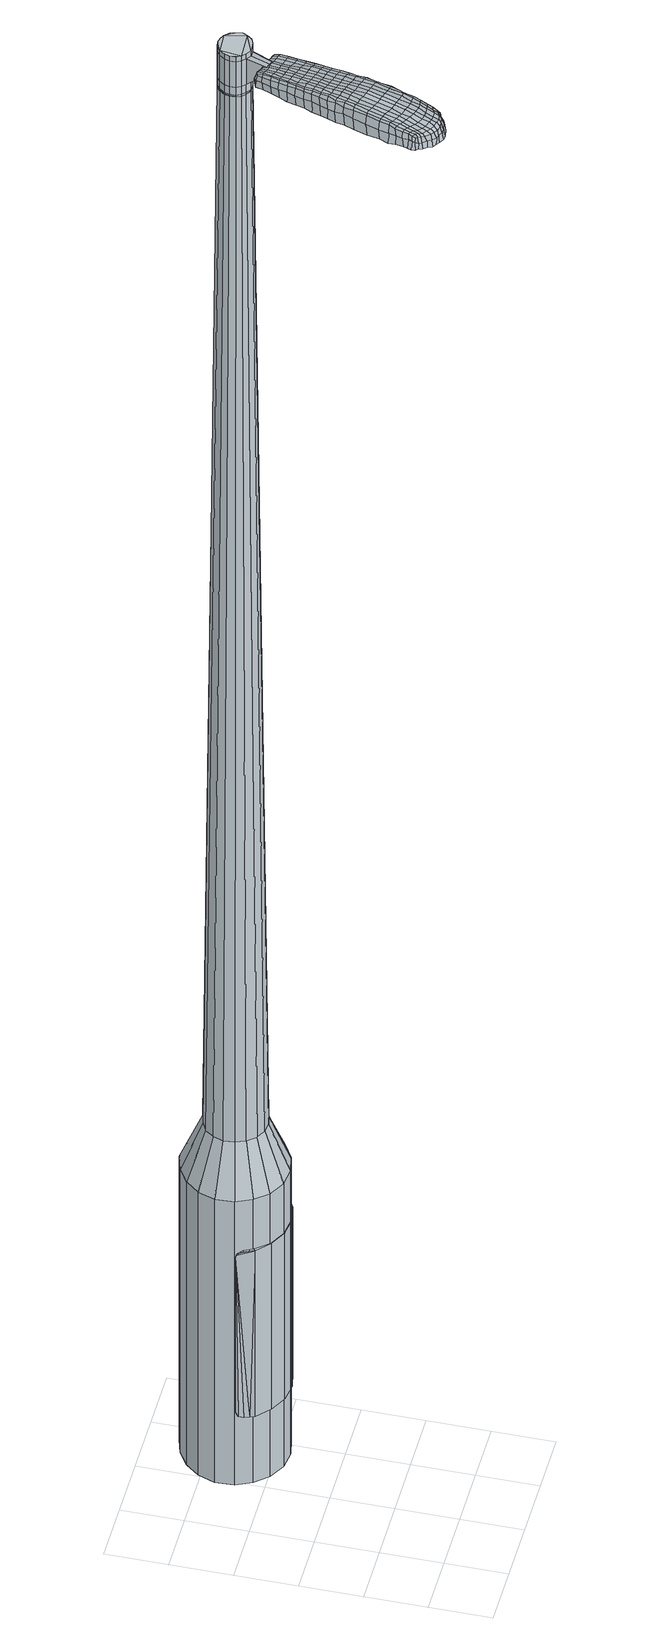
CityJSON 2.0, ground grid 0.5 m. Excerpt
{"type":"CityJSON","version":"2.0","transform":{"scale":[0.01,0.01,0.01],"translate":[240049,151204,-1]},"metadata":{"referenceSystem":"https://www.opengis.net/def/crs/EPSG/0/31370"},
"CityObjects":{
"object1":{"type":"GenericCityObject","attributes":{"cluster":843,"mean_distance_to_centroid":0.34,"new_centroid_x":240049.88,"new_centroid_y":151205.84,"mean_distance_to_camera":9.87,"H1":19.19,"H2":18.89,"Z_final":114.4,"cluster2":-1,"proj_x":240042.92,"proj_y":151203.64,"id_line":92975,"bearing_l":342.41,"distance":7.3,"orientation":"right","G_obj":252.41},"geometry":[{"type":"MultiSurface","lod":"2","boundaries":[[[0,1,2,3]],[[1,4,5,2]],[[4,6,7,5]],[[6,8,9,7]],[[8,10,11,9]],[[10,12,13,11]],[[12,14,15,13]],[[14,16,17,15]],[[16,18,19,17]],[[18,20,21,19]],[[20,22,23,21]],[[22,24,25,23]],[[24,26,27,25]],[[26,28,29,27]],[[28,30,31,29]],[[30,32,33,31]],[[32,34,35,33]],[[34,0,3,35]],[[36,37,38,39]],[[38,40,41,42]],[[41,43,42]],[[42,44,45,46]],[[45,47,46]],[[46,48,49,50]],[[49,51,50]],[[42,46,50,38]],[[50,52,39,38]],[[53,36,39]],[[2,5,7,35]],[[7,9,11,15]],[[11,13,15]],[[15,17,19,23]],[[19,21,23]],[[23,25,27,31]],[[27,29,31]],[[15,23,31,7]],[[31,33,35,7]],[[3,2,35]],[[1,0,54,55]],[[0,34,56,54]],[[34,32,57,56]],[[32,30,58,57]],[[30,28,59,58]],[[28,26,60,59]],[[26,24,61,60]],[[24,22,62,61]],[[22,20,63,62]],[[20,18,64,63]],[[18,16,65,64]],[[16,14,66,65]],[[14,12,67,66]],[[12,10,68,67]],[[10,8,69,68]],[[8,6,70,69]],[[6,4,71,70]],[[4,1,55,71]],[[55,54,72,73]],[[54,56,74,72]],[[56,57,75,74]],[[57,58,76,75]],[[58,59,77,76]],[[59,60,78,77]],[[60,61,79,78]],[[61,62,80,79]],[[62,63,81,80]],[[63,64,82,81]],[[64,65,83,82]],[[65,66,84,83]],[[66,67,85,84]],[[67,68,86,85]],[[68,69,87,86]],[[69,70,88,87]],[[70,71,89,88]],[[71,55,73,89]],[[90,91,92,73]],[[74,93,91,90]],[[75,94,93,74]],[[95,96,94,75]],[[77,97,96,95]],[[98,99,97,77]],[[79,100,99,98]],[[101,102,100,79]],[[103,104,102,101]],[[105,106,104,103]],[[107,108,106,105]],[[109,110,108,107]],[[111,112,110,109]],[[113,114,112,111]],[[115,116,114,113]],[[117,118,116,115]],[[89,119,118,117]],[[73,92,119,89]],[[120,121,122,123]],[[124,120,123,125]],[[126,124,125,127]],[[128,126,127,129]],[[130,128,129,131]],[[132,130,131,133]],[[134,132,133,135]],[[136,134,135,137]],[[138,136,137,139]],[[140,138,139,141]],[[142,140,141,143]],[[144,142,143,145]],[[146,144,145,147]],[[148,146,147,149]],[[150,148,149,151]],[[152,150,151,153]],[[72,90,73]],[[72,74,90]],[[76,95,75]],[[76,77,95]],[[78,98,77]],[[78,79,98]],[[80,101,79]],[[80,81,103,101]],[[81,82,105,103]],[[82,83,107,105]],[[83,84,109,107]],[[84,85,111,109]],[[85,86,113,111]],[[86,87,115,113]],[[87,88,117,115]],[[88,89,117]],[[154,92,91]],[[155,118,119]],[[155,156,116,118]],[[156,157,114,116]],[[157,158,112,114]],[[158,159,110,112]],[[159,160,108,110]],[[160,161,106,108]],[[161,162,104,106]],[[162,163,102,104]],[[163,100,102]],[[164,99,100]],[[164,97,99]],[[165,96,97]],[[165,94,96]],[[154,91,93]],[[39,52,152,166]],[[92,154,167,153]],[[53,39,166,121]],[[154,93,122,167]],[[36,53,121,120]],[[93,94,123,122]],[[37,36,120,124]],[[94,165,125,123]],[[38,37,124,126]],[[165,97,127,125]],[[40,38,126,128]],[[97,164,129,127]],[[41,40,128,130]],[[164,100,131,129]],[[43,41,130,132]],[[100,163,133,131]],[[42,43,132,134]],[[163,162,135,133]],[[44,42,134,136]],[[162,161,137,135]],[[45,44,136,138]],[[161,160,139,137]],[[47,45,138,140]],[[160,159,141,139]],[[46,47,140,142]],[[159,158,143,141]],[[48,46,142,144]],[[158,157,145,143]],[[49,48,144,146]],[[157,156,147,145]],[[51,49,146,148]],[[156,155,149,147]],[[50,51,148,150]],[[155,119,151,149]],[[52,50,150,152]],[[119,92,153,151]],[[152,153,168,169]],[[153,167,170,168]],[[167,122,171,170]],[[122,121,172,171]],[[121,166,173,172]],[[166,152,169,173]],[[174,175,176,177]],[[178,174,177,179]],[[174,178,180,181]],[[175,174,181,182]],[[183,184,185,186]],[[187,183,186,188]],[[183,187,189,190]],[[184,183,190,191]],[[192,193,194,195]],[[196,192,195,197]],[[192,196,198,199]],[[193,192,199,200]],[[201,202,203,204]],[[205,201,204,206]],[[201,205,207,208]],[[202,201,208,209]],[[210,211,212,213]],[[214,210,213,215]],[[210,214,216,217]],[[211,210,217,218]],[[219,220,221,222]],[[223,219,222,224]],[[219,223,225,226]],[[220,219,226,227]],[[228,229,230,231]],[[220,228,231,221]],[[228,220,227,232]],[[229,228,232,233]],[[234,235,236,237]],[[229,234,237,230]],[[234,229,233,238]],[[235,234,238,239]],[[240,178,179,241]],[[235,240,241,236]],[[240,235,239,242]],[[178,240,242,180]],[[243,244,245,246]],[[247,243,246,248]],[[243,247,249,250]],[[244,243,250,251]],[[252,253,254,255]],[[244,252,255,245]],[[252,244,251,256]],[[253,252,256,257]],[[258,259,260,261]],[[253,258,261,254]],[[258,253,257,262]],[[259,258,262,263]],[[264,265,266,267]],[[259,264,267,260]],[[264,259,263,268]],[[265,264,268,269]],[[270,175,182,271]],[[265,270,271,266]],[[270,265,269,272]],[[175,270,272,176]],[[273,274,275,276]],[[277,273,276,278]],[[273,277,279,280]],[[274,273,280,281]],[[282,283,284,285]],[[274,282,285,275]],[[282,274,281,286]],[[283,282,286,287]],[[288,289,290,291]],[[283,288,291,284]],[[288,283,287,292]],[[289,288,292,293]],[[294,187,188,295]],[[289,294,295,290]],[[294,289,293,296]],[[187,294,296,189]],[[297,298,299,300]],[[301,297,300,302]],[[297,301,303,304]],[[298,297,304,305]],[[306,307,308,309]],[[298,306,309,299]],[[306,298,305,310]],[[307,306,310,311]],[[312,313,314,315]],[[307,312,315,308]],[[312,307,311,316]],[[313,312,316,317]],[[318,319,320,321]],[[313,318,321,314]],[[318,313,317,322]],[[319,318,322,323]],[[324,184,191,325]],[[319,324,325,320]],[[324,319,323,326]],[[184,324,326,185]],[[327,213,212,328]],[[329,327,328,330]],[[327,329,331,332]],[[213,327,332,215]],[[333,329,330,334]],[[335,333,334,336]],[[333,335,337,338]],[[329,333,338,331]],[[339,335,336,340]],[[341,339,340,342]],[[339,341,343,344]],[[335,339,344,337]],[[345,341,342,346]],[[347,345,346,348]],[[345,347,349,350]],[[341,345,350,343]],[[351,347,348,352]],[[202,351,352,203]],[[351,202,209,353]],[[347,351,353,349]],[[354,355,200,199]],[[356,354,199,198]],[[354,356,357,358]],[[355,354,358,359]],[[360,361,359,358]],[[362,360,358,357]],[[360,362,363,364]],[[361,360,364,365]],[[366,367,365,364]],[[368,366,364,363]],[[366,368,369,370]],[[367,366,370,371]],[[372,373,371,370]],[[374,372,370,369]],[[372,374,207,205]],[[373,372,205,206]],[[375,376,377,378]],[[277,375,378,279]],[[375,277,278,379]],[[376,375,379,380]],[[381,196,197,382]],[[376,381,382,377]],[[381,376,380,383]],[[196,381,383,198]],[[384,385,386,387]],[[223,384,387,225]],[[384,223,224,388]],[[385,384,388,389]],[[390,391,392,393]],[[385,390,393,386]],[[390,385,389,394]],[[391,390,394,395]],[[396,193,200,397]],[[391,396,397,392]],[[396,391,395,398]],[[193,396,398,194]],[[399,400,401,402]],[[181,399,402,182]],[[399,181,180,403]],[[400,399,403,404]],[[405,406,407,408]],[[400,405,408,401]],[[405,400,404,409]],[[406,405,409,410]],[[411,204,203,412]],[[406,411,412,407]],[[411,406,410,413]],[[204,411,413,206]],[[414,415,416,417]],[[186,414,417,188]],[[414,186,185,418]],[[415,414,418,419]],[[420,208,207,421]],[[415,420,421,416]],[[420,415,419,422]],[[208,420,422,209]],[[423,424,425,426]],[[301,423,426,303]],[[423,301,302,427]],[[424,423,427,428]],[[429,214,215,430]],[[424,429,430,425]],[[429,424,428,431]],[[214,429,431,216]],[[432,433,434,435]],[[247,432,435,249]],[[432,247,248,436]],[[433,432,436,437]],[[438,439,440,441]],[[433,438,441,434]],[[438,433,437,442]],[[439,438,442,443]],[[444,211,218,445]],[[439,444,445,440]],[[444,439,443,446]],[[211,444,446,212]],[[447,448,437,436]],[[246,447,436,248]],[[447,246,245,449]],[[448,447,449,450]],[[451,452,443,442]],[[448,451,442,437]],[[451,448,450,453]],[[452,451,453,454]],[[455,328,212,446]],[[452,455,446,443]],[[455,452,454,456]],[[328,455,456,330]],[[457,458,459,460]],[[304,457,460,305]],[[457,304,303,426]],[[458,457,426,425]],[[461,332,331,462]],[[458,461,462,459]],[[461,458,425,430]],[[332,461,430,215]],[[463,464,450,449]],[[255,463,449,245]],[[463,255,254,465]],[[464,463,465,466]],[[467,468,454,453]],[[464,467,453,450]],[[467,464,466,469]],[[468,467,469,470]],[[471,334,330,456]],[[468,471,456,454]],[[471,468,470,472]],[[334,471,472,336]],[[473,474,475,476]],[[310,473,476,311]],[[473,310,305,460]],[[474,473,460,459]],[[477,338,337,478]],[[474,477,478,475]],[[477,474,459,462]],[[338,477,462,331]],[[479,480,466,465]],[[261,479,465,254]],[[479,261,260,481]],[[480,479,481,482]],[[483,484,470,469]],[[480,483,469,466]],[[483,480,482,485]],[[484,483,485,486]],[[487,340,336,472]],[[484,487,472,470]],[[487,484,486,488]],[[340,487,488,342]],[[489,490,491,492]],[[316,489,492,317]],[[489,316,311,476]],[[490,489,476,475]],[[493,344,343,494]],[[490,493,494,491]],[[493,490,475,478]],[[344,493,478,337]],[[495,496,482,481]],[[267,495,481,260]],[[495,267,266,497]],[[496,495,497,498]],[[499,500,486,485]],[[496,499,485,482]],[[499,496,498,501]],[[500,499,501,502]],[[503,346,342,488]],[[500,503,488,486]],[[503,500,502,504]],[[346,503,504,348]],[[505,506,507,508]],[[322,505,508,323]],[[505,322,317,492]],[[506,505,492,491]],[[509,350,349,510]],[[506,509,510,507]],[[509,506,491,494]],[[350,509,494,343]],[[511,512,498,497]],[[271,511,497,266]],[[511,271,182,402]],[[512,511,402,401]],[[513,514,502,501]],[[512,513,501,498]],[[513,512,401,408]],[[514,513,408,407]],[[515,352,348,504]],[[514,515,504,502]],[[515,514,407,412]],[[352,515,412,203]],[[516,517,419,418]],[[326,516,418,185]],[[516,326,323,508]],[[517,516,508,507]],[[518,353,209,422]],[[517,518,422,419]],[[518,517,507,510]],[[353,518,510,349]],[[519,520,380,379]],[[276,519,379,278]],[[519,276,275,521]],[[520,519,521,522]],[[523,356,198,383]],[[520,523,383,380]],[[523,520,522,524]],[[356,523,524,357]],[[525,526,527,528]],[[226,525,528,227]],[[525,226,225,387]],[[526,525,387,386]],[[529,530,531,532]],[[526,529,532,527]],[[529,526,386,393]],[[530,529,393,392]],[[533,355,359,534]],[[530,533,534,531]],[[533,530,392,397]],[[355,533,397,200]],[[535,536,522,521]],[[285,535,521,275]],[[535,285,284,537]],[[536,535,537,538]],[[539,362,357,524]],[[536,539,524,522]],[[539,536,538,540]],[[362,539,540,363]],[[541,542,543,544]],[[232,541,544,233]],[[541,232,227,528]],[[542,541,528,527]],[[545,546,547,548]],[[542,545,548,543]],[[545,542,527,532]],[[546,545,532,531]],[[549,361,365,550]],[[546,549,550,547]],[[549,546,531,534]],[[361,549,534,359]],[[551,552,538,537]],[[291,551,537,284]],[[551,291,290,553]],[[552,551,553,554]],[[555,368,363,540]],[[552,555,540,538]],[[555,552,554,556]],[[368,555,556,369]],[[557,558,559,560]],[[238,557,560,239]],[[557,238,233,544]],[[558,557,544,543]],[[561,562,563,564]],[[558,561,564,559]],[[561,558,543,548]],[[562,561,548,547]],[[565,367,371,566]],[[562,565,566,563]],[[565,562,547,550]],[[367,565,550,365]],[[567,568,554,553]],[[295,567,553,290]],[[567,295,188,417]],[[568,567,417,416]],[[569,374,369,556]],[[568,569,556,554]],[[569,568,416,421]],[[374,569,421,207]],[[570,571,404,403]],[[242,570,403,180]],[[570,242,239,560]],[[571,570,560,559]],[[572,573,410,409]],[[571,572,409,404]],[[572,571,559,564]],[[573,572,564,563]],[[574,373,206,413]],[[573,574,413,410]],[[574,573,563,566]],[[373,574,566,371]],[[575,576,577,578]],[[578,577,579,580]],[[581,579,577,582]],[[582,577,576,583]],[[584,585,586,587]],[[587,586,588,589]],[[590,588,586,591]],[[591,586,585,592]],[[593,594,595,596]],[[596,595,597,598]],[[599,597,595,600]],[[600,595,594,601]],[[602,603,604,605]],[[605,604,606,607]],[[608,606,604,609]],[[609,604,603,610]],[[611,612,613,614]],[[614,613,615,616]],[[617,615,613,618]],[[618,613,612,619]],[[620,621,622,623]],[[623,622,624,625]],[[626,624,622,627]],[[627,622,621,628]],[[629,630,631,632]],[[632,631,621,620]],[[628,621,631,633]],[[633,631,630,634]],[[635,636,637,638]],[[638,637,630,629]],[[634,630,637,639]],[[639,637,636,640]],[[580,579,641,642]],[[642,641,636,635]],[[640,636,641,643]],[[643,641,579,581]],[[644,645,646,647]],[[647,646,648,649]],[[650,648,646,651]],[[651,646,645,652]],[[653,654,655,656]],[[656,655,645,644]],[[652,645,655,657]],[[657,655,654,658]],[[659,660,661,662]],[[662,661,654,653]],[[658,654,661,663]],[[663,661,660,664]],[[665,666,667,668]],[[668,667,660,659]],[[664,660,667,669]],[[669,667,666,670]],[[583,576,671,672]],[[672,671,666,665]],[[670,666,671,673]],[[673,671,576,575]],[[674,675,676,677]],[[677,676,678,679]],[[680,678,676,681]],[[681,676,675,682]],[[683,684,685,686]],[[686,685,675,674]],[[682,675,685,687]],[[687,685,684,688]],[[689,690,691,692]],[[692,691,684,683]],[[688,684,691,693]],[[693,691,690,694]],[[589,588,695,696]],[[696,695,690,689]],[[694,690,695,697]],[[697,695,588,590]],[[698,699,700,701]],[[701,700,702,703]],[[704,702,700,705]],[[705,700,699,706]],[[707,708,709,710]],[[710,709,699,698]],[[706,699,709,711]],[[711,709,708,712]],[[713,714,715,716]],[[716,715,708,707]],[[712,708,715,717]],[[717,715,714,718]],[[719,720,721,722]],[[722,721,714,713]],[[718,714,721,723]],[[723,721,720,724]],[[592,585,725,726]],[[726,725,720,719]],[[724,720,725,727]],[[727,725,585,584]],[[611,614,728,729]],[[729,728,730,731]],[[732,730,728,733]],[[733,728,614,616]],[[731,730,734,735]],[[735,734,736,737]],[[738,736,734,739]],[[739,734,730,732]],[[737,736,740,741]],[[741,740,742,743]],[[744,742,740,745]],[[745,740,736,738]],[[743,742,746,747]],[[747,746,748,749]],[[750,748,746,751]],[[751,746,742,744]],[[749,748,752,753]],[[753,752,603,602]],[[610,603,752,754]],[[754,752,748,750]],[[601,755,756,600]],[[600,756,757,599]],[[758,757,756,759]],[[759,756,755,760]],[[760,761,762,759]],[[759,762,763,758]],[[764,763,762,765]],[[765,762,761,766]],[[766,767,768,765]],[[765,768,769,764]],[[770,769,768,771]],[[771,768,767,772]],[[772,773,774,771]],[[771,774,775,770]],[[608,775,774,606]],[[606,774,773,607]],[[776,777,778,779]],[[779,778,678,680]],[[679,678,778,780]],[[780,778,777,781]],[[598,597,782,783]],[[783,782,777,776]],[[781,777,782,784]],[[784,782,597,599]],[[785,786,787,788]],[[788,787,624,626]],[[625,624,787,789]],[[789,787,786,790]],[[791,792,793,794]],[[794,793,786,785]],[[790,786,793,795]],[[795,793,792,796]],[[601,594,797,798]],[[798,797,792,791]],[[796,792,797,799]],[[799,797,594,593]],[[800,801,802,803]],[[803,802,582,583]],[[581,582,802,804]],[[804,802,801,805]],[[806,807,808,809]],[[809,808,801,800]],[[805,801,808,810]],[[810,808,807,811]],[[602,605,812,813]],[[813,812,807,806]],[[811,807,812,814]],[[814,812,605,607]],[[815,816,817,818]],[[818,817,587,589]],[[584,587,817,819]],[[819,817,816,820]],[[608,609,821,822]],[[822,821,816,815]],[[820,816,821,823]],[[823,821,609,610]],[[824,825,826,827]],[[827,826,702,704]],[[703,702,826,828]],[[828,826,825,829]],[[616,615,830,831]],[[831,830,825,824]],[[829,825,830,832]],[[832,830,615,617]],[[833,834,648,835]],[[835,648,650]],[[649,648,836]],[[836,648,834,837]],[[838,839,840,841]],[[841,840,834,833]],[[837,834,840,842]],[[842,840,839,843]],[[619,612,844,845]],[[845,844,839,838]],[[843,839,844,846]],[[846,844,612,611]],[[837,847,848,836]],[[836,848,647,649]],[[644,647,848,849]],[[848,847,849]],[[843,850,851,842]],[[842,851,847,837]],[[849,847,851,852]],[[852,851,850,853]],[[611,729,854,846]],[[846,854,850,843]],[[853,850,854,855]],[[855,854,729,731]],[[856,857,858,859]],[[859,858,705,706]],[[704,705,858,827]],[[827,858,857,824]],[[732,733,860,861]],[[861,860,857,856]],[[824,857,860,831]],[[831,860,733,616]],[[862,863,849]],[[849,863,656,644]],[[653,656,863,864]],[[863,862,864]],[[853,865,866,852]],[[852,866,862,849]],[[864,862,866,867]],[[867,866,865,868]],[[731,735,869,855]],[[855,869,865,853]],[[868,865,869,870]],[[870,869,735,737]],[[871,872,873,874]],[[874,873,711,712]],[[706,711,873,859]],[[859,873,872,856]],[[738,739,875,876]],[[876,875,872,871]],[[856,872,875,861]],[[861,875,739,732]],[[877,878,864]],[[864,878,662,653]],[[659,662,878,879]],[[879,878,877,880]],[[868,881,882,867]],[[867,882,877,864]],[[880,877,882,883]],[[883,882,881,884]],[[737,741,885,870]],[[870,885,881,868]],[[884,881,885,886]],[[886,885,741,743]],[[887,888,889,890]],[[890,889,717,718]],[[712,717,889,874]],[[874,889,888,871]],[[744,745,891,892]],[[892,891,888,887]],[[871,888,891,876]],[[876,891,745,738]],[[880,893,894,879]],[[879,894,668,659]],[[665,668,894,895]],[[895,894,893,896]],[[884,897,898,883]],[[883,898,893,880]],[[896,893,898,899]],[[899,898,897,900]],[[743,747,901,886]],[[886,901,897,884]],[[900,897,901,902]],[[902,901,747,749]],[[903,904,905,906]],[[906,905,723,724]],[[718,723,905,890]],[[890,905,904,887]],[[750,751,907,908]],[[908,907,904,903]],[[887,904,907,892]],[[892,907,751,744]],[[896,909,910,895]],[[895,910,672,665]],[[583,672,910,803]],[[803,910,909,800]],[[900,911,912,899]],[[899,912,909,896]],[[800,909,912,809]],[[809,912,911,806]],[[749,753,913,902]],[[902,913,911,900]],[[806,911,913,813]],[[813,913,753,602]],[[820,914,915,819]],[[819,915,727,584]],[[724,727,915,906]],[[906,915,914,903]],[[610,754,916,823]],[[823,916,914,820]],[[903,914,916,908]],[[908,916,754,750]],[[781,917,918,780]],[[780,918,677,679]],[[674,677,918,919]],[[919,918,917,920]],[[599,757,921,784]],[[784,921,917,781]],[[920,917,921,922]],[[922,921,757,758]],[[923,924,925,926]],[[926,925,627,628]],[[626,627,925,788]],[[788,925,924,785]],[[927,928,929,930]],[[930,929,924,923]],[[785,924,929,794]],[[794,929,928,791]],[[760,755,931,932]],[[932,931,928,927]],[[791,928,931,798]],[[798,931,755,601]],[[920,933,934,919]],[[919,934,686,674]],[[683,686,934,935]],[[935,934,933,936]],[[758,763,937,922]],[[922,937,933,920]],[[936,933,937,938]],[[938,937,763,764]],[[939,940,941,942]],[[942,941,633,634]],[[628,633,941,926]],[[926,941,940,923]],[[943,944,945,946]],[[946,945,940,939]],[[923,940,945,930]],[[930,945,944,927]],[[766,761,947,948]],[[948,947,944,943]],[[927,944,947,932]],[[932,947,761,760]],[[936,949,950,935]],[[935,950,692,683]],[[689,692,950,951]],[[951,950,949,952]],[[764,769,953,938]],[[938,953,949,936]],[[952,949,953,954]],[[954,953,769,770]],[[955,956,957,958]],[[958,957,639,640]],[[634,639,957,942]],[[942,957,956,939]],[[959,960,961,962]],[[962,961,956,955]],[[939,956,961,946]],[[946,961,960,943]],[[772,767,963,964]],[[964,963,960,959]],[[943,960,963,948]],[[948,963,767,766]],[[952,965,966,951]],[[951,966,696,689]],[[589,696,966,818]],[[818,966,965,815]],[[770,775,967,954]],[[954,967,965,952]],[[815,965,967,822]],[[822,967,775,608]],[[805,968,969,804]],[[804,969,643,581]],[[640,643,969,958]],[[958,969,968,955]],[[811,970,971,810]],[[810,971,968,805]],[[955,968,971,962]],[[962,971,970,959]],[[607,773,972,814]],[[814,972,970,811]],[[959,970,972,964]],[[964,972,773,772]],[[575,578,177,176]],[[578,580,179,177]],[[590,591,190,189]],[[591,592,191,190]],[[593,596,195,194]],[[596,598,197,195]],[[617,618,217,216]],[[618,619,218,217]],[[620,623,222,221]],[[623,625,224,222]],[[629,632,231,230]],[[632,620,221,231]],[[635,638,237,236]],[[638,629,230,237]],[[580,642,241,179]],[[642,635,236,241]],[[650,651,250,249]],[[651,652,251,250]],[[652,657,256,251]],[[657,658,257,256]],[[658,663,262,257]],[[663,664,263,262]],[[664,669,268,263]],[[669,670,269,268]],[[670,673,272,269]],[[673,575,176,272]],[[680,681,280,279]],[[681,682,281,280]],[[682,687,286,281]],[[687,688,287,286]],[[688,693,292,287]],[[693,694,293,292]],[[694,697,296,293]],[[697,590,189,296]],[[698,701,300,299]],[[701,703,302,300]],[[707,710,309,308]],[[710,698,299,309]],[[713,716,315,314]],[[716,707,308,315]],[[719,722,321,320]],[[722,713,314,321]],[[592,726,325,191]],[[726,719,320,325]],[[776,779,378,377]],[[779,680,279,378]],[[598,783,382,197]],[[783,776,377,382]],[[625,789,388,224]],[[789,790,389,388]],[[790,795,394,389]],[[795,796,395,394]],[[796,799,398,395]],[[799,593,194,398]],[[703,828,427,302]],[[828,829,428,427]],[[829,832,431,428]],[[832,617,216,431]],[[833,835,435,434]],[[835,650,249,435]],[[838,841,441,440]],[[841,833,434,441]],[[619,845,445,218]],[[845,838,440,445]],[[973,974,975,976]],[[977,978,976,975]],[[979,980,981,982]],[[983,984,985,986]],[[974,987,988,975]],[[989,977,975,988]],[[990,979,982,991]],[[992,993,984,983]],[[987,994,995,988]],[[995,996,989,988]],[[997,990,991,998]],[[999,993,992,1000]],[[994,1001,1002,995]],[[1002,1003,996,995]],[[1004,997,998,1005]],[[1006,999,1000,1007]],[[1008,1009,1010,1011]],[[1012,1013,1009,1008]],[[1012,1014,1015,1013]],[[1014,1016,1017,1015]],[[1018,1019,1020,1021]],[[1022,1023,1019,1018]],[[1024,1025,1023,1022]],[[1026,1027,1025,1024]],[[1021,1010,1009,1018]],[[1018,1009,1013,1022]],[[1013,1015,1024,1022]],[[1015,1017,1026,1024]],[[982,981,978,977]],[[991,982,977,989]],[[996,998,991,989]],[[1003,1005,998,996]],[[983,986,980,979]],[[992,983,979,990]],[[1000,992,990,997]],[[1007,1000,997,1004]],[[984,1008,1011,985]],[[993,1012,1008,984]],[[1014,1012,993,999]],[[1016,1014,999,1006]],[[1028,1029,1030,1031]],[[1030,1032,1033,1034]],[[1030,1034,1035,1036]],[[1030,1036,1031]],[[1037,1028,1031,1038]],[[1039,1038,1031,1040]],[[1041,1040,1031]],[[1042,1030,1029,1043]],[[1044,1042,1043,1045]],[[1046,1044,1045,1047]],[[1048,1046,1047,1049]],[[1050,1048,1049,1051]],[[1051,1052,1053,1054]],[[1051,1054,1055,1056]],[[1051,1056,1057,1058]],[[1057,1059,1060,1061]],[[1057,1061,1062,1063]],[[1057,1063,1058]],[[1051,1058,1050]],[[1064,1065,1029,1028]],[[1066,1067,1032,1030]],[[1068,1069,1041,1031]],[[1065,1070,1043,1029]],[[1071,1066,1030,1042]],[[1070,1072,1045,1043]],[[1073,1071,1042,1044]],[[1072,1074,1047,1045]],[[1075,1073,1044,1046]],[[1074,1076,1049,1047]],[[1077,1075,1046,1048]],[[1076,1078,1051,1049]],[[1079,1077,1048,1050]],[[1078,1080,1052,1051]],[[1081,1082,1059,1057]],[[1083,1079,1050,1058]],[[1053,1052,1080,1084]],[[1054,1053,1084,1085]],[[1055,1054,1085,1086]],[[1056,1055,1086,1087]],[[1057,1056,1087,1081]],[[1088,1064,1028,1037]],[[1089,1088,1037,1038]],[[1090,1089,1038,1039]],[[1091,1090,1039,1040]],[[1069,1091,1040,1041]],[[1033,1032,1067,1092]],[[1060,1059,1082,1093]],[[1034,1033,1092,1094]],[[1035,1034,1094,1095]],[[1036,1035,1095,1096]],[[1031,1036,1096,1068]],[[1061,1060,1093,1097]],[[1062,1061,1097,1098]],[[1063,1062,1098,1099]],[[1058,1063,1099,1083]]]}]}
},
"vertices":[
[76,142,384],[63,149,384],[63,149,96],[76,142,96],[54,160,384],[54,160,96],[48,173,384],[48,173,96],[47,188,384],[47,188,96],[52,202,384],[52,202,96],[61,213,384],[61,213,96],[73,221,384],[73,221,96],[87,225,384],[87,225,96],[102,223,384],[102,223,96],[115,216,384],[115,216,96],[125,205,384],[125,205,96],[131,191,384],[131,191,96],[131,177,384],[131,177,96],[127,163,384],[127,163,96],[118,151,384],[118,151,96],[105,143,384],[105,143,96],[91,140,384],[91,140,96],[94,170,1524],[98,172,1524],[101,176,1524],[85,169,1524],[103,180,1524],[102,185,1524],[97,193,1524],[101,189,1524],[93,195,1524],[89,196,1524],[80,192,1524],[84,195,1524],[77,188,1524],[76,184,1524],[78,175,1524],[76,179,1524],[81,172,1524],[90,169,1524],[82,158,429],[74,162,429],[90,157,429],[99,159,429],[106,164,429],[112,171,429],[114,179,429],[114,188,429],[111,196,429],[105,202,429],[97,206,429],[88,207,429],[80,205,429],[72,201,429],[67,194,429],[64,186,429],[65,177,429],[68,169,429],[85,169,1483],[81,172,1483],[90,169,1483],[94,170,1483],[98,172,1483],[101,176,1483],[103,180,1483],[102,185,1483],[101,189,1483],[97,193,1483],[93,195,1483],[89,196,1483],[84,195,1483],[80,192,1483],[77,188,1483],[76,184,1483],[76,179,1483],[78,175,1483],[85,170,1483],[85,170,1485],[81,172,1485],[90,169,1485],[94,170,1485],[98,173,1483],[98,173,1485],[101,176,1485],[102,181,1483],[102,181,1485],[102,185,1485],[100,189,1483],[100,189,1485],[97,192,1483],[97,192,1485],[93,194,1483],[93,194,1485],[89,195,1483],[89,195,1485],[84,194,1483],[84,194,1485],[81,192,1483],[81,192,1485],[78,188,1483],[78,188,1485],[77,184,1483],[77,184,1485],[77,179,1483],[77,179,1485],[78,175,1485],[94,170,1519],[90,169,1519],[90,169,1493],[94,170,1493],[98,172,1519],[98,172,1493],[101,176,1519],[101,176,1493],[103,180,1519],[103,180,1493],[102,185,1519],[102,185,1493],[101,189,1519],[101,189,1493],[97,193,1519],[97,193,1493],[93,195,1519],[93,195,1493],[89,196,1519],[89,196,1493],[84,195,1519],[84,195,1493],[80,192,1519],[80,192,1493],[77,188,1519],[77,188,1493],[76,184,1519],[76,184,1493],[76,179,1519],[76,179,1493],[78,175,1519],[78,175,1493],[81,172,1519],[81,172,1493],[85,169,1485],[76,179,1485],[76,184,1485],[77,188,1485],[80,192,1485],[84,195,1485],[89,196,1485],[93,195,1485],[97,193,1485],[101,189,1485],[103,180,1485],[98,172,1485],[85,169,1519],[85,169,1493],[76,153,1513],[76,153,1518],[80,152,1513],[83,151,1513],[83,151,1518],[80,152,1518],[39,87,1519],[41,94,1518],[39,93,1509],[37,86,1510],[36,79,1519],[34,78,1510],[37,79,1526],[40,87,1525],[43,94,1525],[75,75,1519],[77,82,1518],[76,83,1525],[74,76,1525],[73,67,1519],[72,68,1526],[74,65,1510],[76,73,1510],[78,80,1509],[36,10,1519],[33,12,1519],[32,11,1513],[36,9,1513],[40,10,1519],[40,9,1513],[41,12,1524],[37,12,1524],[33,13,1524],[59,81,1530],[61,88,1529],[58,89,1529],[55,82,1530],[56,72,1531],[53,73,1531],[60,71,1530],[62,80,1530],[64,87,1529],[83,158,1512],[80,159,1512],[80,158,1517],[82,157,1517],[86,157,1512],[85,156,1517],[86,156,1506],[83,157,1506],[80,158,1506],[22,30,1519],[23,33,1519],[21,33,1512],[20,30,1512],[22,28,1518],[20,27,1512],[23,28,1522],[23,30,1523],[24,33,1524],[23,38,1519],[25,43,1519],[23,43,1512],[22,37,1512],[25,38,1524],[26,44,1525],[26,49,1519],[28,57,1519],[27,56,1511],[24,49,1511],[28,49,1526],[30,57,1526],[32,68,1519],[30,67,1510],[34,68,1526],[65,156,1513],[62,149,1513],[63,149,1518],[66,156,1517],[67,161,1512],[68,160,1516],[66,161,1506],[64,155,1507],[61,148,1507],[59,142,1514],[57,135,1515],[58,135,1520],[61,142,1519],[58,141,1507],[55,134,1507],[54,128,1515],[51,121,1516],[53,121,1522],[56,128,1521],[52,127,1508],[50,120,1508],[49,114,1517],[46,107,1517],[48,108,1524],[50,114,1523],[47,113,1508],[44,106,1509],[43,100,1518],[45,101,1524],[42,100,1509],[56,18,1519],[57,21,1519],[56,22,1524],[55,19,1523],[54,16,1518],[54,17,1522],[55,15,1512],[57,17,1512],[58,20,1512],[59,26,1519],[61,31,1519],[60,32,1525],[58,27,1524],[60,25,1512],[62,30,1512],[63,37,1519],[66,44,1519],[65,46,1526],[62,38,1526],[64,35,1511],[67,43,1511],[69,55,1519],[68,57,1526],[70,54,1510],[94,147,1513],[92,139,1513],[93,138,1507],[94,145,1507],[95,152,1512],[95,151,1506],[94,151,1516],[93,148,1517],[91,140,1518],[90,132,1514],[88,125,1515],[89,123,1507],[91,131,1507],[89,133,1519],[87,126,1520],[86,117,1515],[84,110,1516],[85,109,1508],[87,116,1508],[85,119,1521],[83,111,1522],[83,103,1517],[81,96,1517],[82,94,1509],[84,101,1508],[81,104,1523],[80,97,1524],[79,89,1518],[80,87,1509],[78,90,1524],[81,152,1519],[78,153,1519],[79,145,1520],[76,145,1520],[81,144,1520],[83,151,1519],[76,138,1522],[74,138,1522],[74,130,1523],[71,131,1523],[77,129,1523],[79,137,1521],[72,123,1524],[69,124,1524],[70,116,1525],[67,117,1525],[73,115,1525],[75,122,1524],[67,109,1526],[65,110,1526],[65,102,1527],[62,103,1527],[68,101,1527],[71,108,1526],[63,95,1528],[60,96,1528],[66,94,1528],[38,15,1527],[34,16,1527],[42,14,1526],[43,19,1527],[39,19,1528],[36,20,1528],[41,25,1529],[37,26,1529],[45,25,1528],[47,31,1530],[43,32,1530],[40,33,1530],[45,39,1531],[42,40,1531],[50,38,1530],[52,47,1531],[48,48,1531],[45,49,1531],[52,60,1531],[49,61,1531],[56,59,1531],[53,15,1518],[50,13,1519],[51,12,1513],[54,13,1513],[53,16,1523],[50,15,1523],[46,11,1519],[46,10,1513],[46,13,1524],[22,25,1518],[23,23,1518],[24,24,1523],[23,26,1523],[21,25,1513],[22,22,1513],[25,19,1519],[27,16,1519],[27,17,1524],[25,21,1523],[24,19,1513],[26,15,1513],[30,13,1519],[30,15,1524],[29,13,1513],[42,87,1528],[44,86,1528],[46,93,1528],[44,94,1527],[39,79,1528],[41,78,1529],[46,85,1529],[49,84,1530],[52,91,1529],[49,92,1528],[43,77,1529],[46,76,1530],[52,83,1530],[55,90,1529],[49,74,1531],[73,77,1528],[70,78,1529],[68,69,1529],[70,69,1528],[74,84,1527],[72,85,1528],[66,79,1529],[64,70,1530],[68,86,1528],[94,154,1512],[92,155,1512],[91,154,1517],[93,153,1517],[95,153,1506],[93,154,1506],[89,156,1512],[88,155,1517],[89,155,1506],[69,163,1512],[70,162,1512],[69,161,1506],[68,162,1506],[69,161,1517],[71,161,1517],[73,161,1512],[75,160,1512],[74,160,1506],[72,161,1506],[73,160,1517],[75,159,1517],[78,160,1512],[77,159,1506],[78,158,1517],[67,156,1519],[69,156,1519],[65,149,1520],[66,149,1520],[71,155,1519],[73,154,1519],[69,148,1520],[71,147,1520],[76,153,1519],[74,146,1520],[92,148,1519],[90,149,1519],[88,142,1520],[90,141,1520],[87,150,1519],[85,143,1520],[62,142,1521],[64,142,1521],[60,135,1522],[61,135,1522],[66,141,1521],[69,140,1521],[64,134,1522],[66,133,1523],[71,139,1522],[69,132,1523],[88,134,1521],[86,134,1521],[84,127,1522],[86,127,1522],[83,135,1521],[81,128,1522],[57,128,1523],[59,128,1523],[54,121,1524],[56,121,1524],[61,127,1523],[64,126,1524],[59,120,1525],[61,119,1525],[66,125,1524],[64,118,1525],[84,119,1523],[82,120,1523],[80,113,1524],[82,112,1524],[79,121,1524],[77,114,1525],[52,114,1525],[54,114,1525],[49,107,1526],[51,107,1526],[56,113,1526],[59,112,1526],[54,106,1527],[56,105,1527],[62,111,1526],[59,104,1527],[80,105,1525],[78,106,1525],[76,99,1526],[78,98,1526],[74,107,1526],[72,100,1527],[47,101,1527],[49,100,1527],[51,99,1527],[54,98,1528],[57,97,1528],[76,91,1527],[74,92,1527],[70,93,1528],[53,18,1525],[51,17,1525],[55,22,1526],[52,21,1526],[47,15,1526],[48,19,1527],[24,28,1525],[25,26,1525],[26,30,1526],[25,32,1525],[26,23,1525],[28,20,1526],[29,24,1527],[27,27,1526],[31,18,1526],[32,22,1527],[57,26,1526],[54,26,1527],[59,32,1527],[56,32,1528],[50,25,1528],[52,31,1529],[26,37,1526],[27,35,1527],[29,41,1528],[27,43,1527],[29,33,1527],[31,30,1528],[33,37,1529],[31,39,1528],[34,28,1528],[36,35,1530],[61,38,1528],[58,38,1529],[63,46,1528],[61,46,1529],[54,38,1529],[57,46,1530],[29,49,1528],[30,47,1528],[33,55,1529],[31,56,1528],[33,45,1529],[35,43,1530],[38,52,1530],[35,54,1530],[38,42,1530],[41,50,1531],[67,57,1529],[64,57,1529],[60,58,1530],[35,68,1528],[37,67,1529],[39,65,1530],[42,64,1530],[45,62,1531],[41,92,1509],[43,93,1518],[40,86,1518],[39,85,1509],[38,78,1519],[36,77,1510],[39,79,1525],[42,87,1525],[45,93,1525],[74,84,1525],[75,82,1518],[73,75,1518],[72,77,1525],[71,67,1519],[70,69,1525],[72,66,1510],[74,74,1509],[76,81,1509],[33,13,1513],[34,14,1519],[37,13,1519],[37,12,1513],[40,12,1519],[40,12,1513],[41,14,1524],[37,14,1524],[34,15,1524],[58,89,1528],[61,88,1528],[58,81,1529],[55,82,1529],[56,72,1529],[53,73,1529],[59,71,1529],[62,80,1529],[64,87,1528],[79,156,1516],[80,157,1512],[82,156,1512],[82,155,1516],[85,155,1512],[84,154,1516],[85,154,1506],[82,155,1506],[79,156,1506],[23,32,1512],[24,33,1519],[24,30,1518],[22,29,1512],[24,28,1518],[22,27,1512],[25,28,1522],[25,30,1523],[26,33,1523],[25,42,1512],[27,43,1519],[25,38,1519],[24,37,1512],[27,38,1524],[28,43,1525],[29,55,1511],[30,56,1519],[28,49,1519],[26,48,1511],[30,49,1525],[32,56,1526],[34,67,1519],[32,66,1510],[35,67,1526],[65,148,1518],[64,148,1513],[67,155,1513],[68,155,1517],[69,160,1512],[69,159,1515],[67,159,1506],[65,154,1506],[63,147,1507],[60,134,1520],[58,134,1514],[61,141,1514],[63,141,1519],[60,140,1507],[57,133,1507],[55,120,1522],[53,120,1516],[56,127,1515],[57,127,1521],[54,126,1508],[51,119,1508],[50,107,1523],[48,106,1517],[50,113,1516],[52,114,1522],[49,112,1508],[46,106,1508],[45,100,1517],[47,100,1524],[43,99,1509],[54,23,1523],[55,22,1519],[54,19,1518],[53,20,1523],[53,18,1518],[52,19,1522],[54,17,1512],[55,18,1512],[56,21,1512],[58,33,1525],[59,32,1519],[57,27,1519],[56,28,1524],[58,25,1512],[60,31,1512],[63,46,1526],[64,45,1519],[62,38,1519],[60,39,1525],[63,36,1511],[65,43,1511],[67,56,1519],[66,57,1526],[69,54,1510],[91,138,1507],[90,140,1513],[92,147,1513],[92,146,1506],[93,152,1512],[93,151,1506],[92,151,1515],[91,148,1517],[89,141,1518],[87,124,1507],[86,125,1514],[88,132,1514],[89,131,1507],[87,133,1519],[85,126,1520],[83,109,1508],[82,111,1516],[84,118,1515],[85,116,1508],[83,119,1521],[81,112,1522],[80,95,1508],[79,96,1517],[81,103,1516],[82,102,1508],[80,105,1522],[78,98,1523],[77,89,1517],[78,88,1509],[76,91,1524],[80,151,1518],[78,152,1518],[78,144,1519],[76,145,1519],[81,143,1519],[83,150,1518],[76,137,1520],[74,138,1520],[74,130,1521],[71,131,1521],[77,129,1521],[79,136,1520],[72,123,1523],[69,124,1523],[69,116,1524],[67,117,1524],[72,115,1524],[75,122,1523],[67,109,1525],[64,110,1525],[65,102,1526],[62,103,1526],[68,101,1526],[70,108,1525],[63,95,1527],[60,96,1527],[66,94,1527],[35,17,1526],[38,16,1526],[42,16,1525],[43,20,1526],[39,20,1526],[36,21,1526],[38,27,1528],[41,26,1528],[45,25,1527],[47,32,1528],[43,33,1529],[40,34,1529],[42,40,1530],[45,39,1530],[49,39,1529],[52,47,1530],[48,48,1530],[45,49,1530],[49,61,1530],[52,60,1530],[55,59,1530],[50,14,1513],[49,15,1518],[52,16,1518],[53,15,1512],[51,18,1523],[49,16,1523],[45,13,1519],[45,13,1513],[45,15,1523],[26,25,1523],[25,24,1518],[24,26,1518],[25,27,1523],[23,26,1512],[24,23,1512],[29,19,1523],[28,18,1519],[26,21,1519],[27,22,1523],[25,20,1513],[28,17,1513],[31,15,1519],[31,17,1524],[30,15,1513],[47,93,1527],[44,86,1527],[43,86,1527],[45,93,1526],[40,78,1527],[41,78,1528],[52,91,1528],[50,84,1528],[47,85,1528],[49,92,1527],[44,77,1528],[47,75,1529],[52,83,1529],[55,90,1528],[50,74,1529],[67,69,1528],[70,78,1527],[71,77,1527],[69,69,1527],[73,84,1526],[72,84,1527],[66,79,1528],[63,70,1528],[68,85,1527],[91,152,1516],[92,153,1512],[93,153,1512],[92,152,1516],[93,152,1506],[92,152,1506],[88,154,1512],[88,153,1516],[89,153,1506],[69,159,1506],[70,160,1512],[68,160,1506],[69,159,1516],[70,159,1516],[74,158,1506],[74,158,1512],[72,159,1512],[71,158,1506],[72,158,1516],[75,157,1516],[77,157,1512],[77,157,1506],[77,157,1516],[69,155,1518],[68,155,1518],[66,148,1519],[73,153,1518],[71,154,1518],[68,147,1519],[71,146,1519],[76,152,1518],[73,146,1519],[88,141,1519],[89,148,1518],[90,148,1518],[89,141,1519],[86,149,1518],[84,142,1519],[64,141,1520],[63,141,1520],[61,134,1521],[69,139,1520],[66,140,1520],[64,133,1521],[66,132,1521],[71,139,1520],[69,132,1521],[84,127,1521],[86,134,1520],[87,134,1520],[85,126,1521],[82,135,1520],[80,128,1521],[59,127,1522],[58,127,1522],[55,120,1523],[56,120,1523],[64,125,1522],[61,126,1522],[59,119,1523],[61,118,1524],[66,124,1523],[64,117,1524],[80,112,1523],[82,120,1522],[83,119,1522],[81,112,1523],[78,121,1522],[76,114,1523],[54,113,1524],[53,113,1524],[50,107,1525],[51,106,1525],[59,111,1525],[56,112,1524],[54,105,1525],[57,104,1526],[62,110,1525],[59,103,1526],[76,98,1525],[78,105,1524],[79,105,1524],[77,98,1525],[74,106,1524],[72,99,1525],[49,99,1526],[48,100,1526],[54,97,1527],[51,98,1526],[57,96,1527],[74,91,1526],[75,91,1526],[70,92,1526],[50,18,1524],[52,20,1524],[53,23,1525],[52,21,1525],[46,17,1525],[47,20,1525],[27,30,1525],[26,27,1524],[26,29,1524],[26,32,1525],[30,25,1526],[29,21,1525],[28,24,1524],[28,27,1525],[32,19,1525],[33,23,1526],[53,26,1526],[55,27,1526],[57,33,1526],[56,32,1527],[49,26,1526],[52,32,1527],[30,41,1527],[28,35,1526],[27,37,1526],[29,43,1526],[34,37,1528],[32,30,1527],[30,33,1526],[32,39,1527],[35,28,1527],[37,35,1528],[58,38,1527],[60,39,1527],[62,46,1527],[60,46,1528],[54,38,1528],[56,47,1529],[34,55,1528],[31,47,1527],[30,48,1527],[33,56,1527],[39,52,1529],[36,44,1529],[33,45,1528],[36,53,1528],[39,42,1529],[42,50,1530],[64,58,1528],[65,58,1528],[60,58,1529],[37,66,1528],[36,67,1528],[43,64,1529],[40,65,1529],[46,62,1530],[68,160,1508],[74,158,1508],[63,127,1509],[56,129,1509],[56,107,1510],[48,109,1510],[43,69,1512],[34,72,1512],[40,89,1511],[49,86,1511],[38,52,1513],[34,39,1514],[26,42,1514],[29,55,1513],[80,156,1508],[71,125,1509],[64,104,1510],[52,66,1512],[58,83,1511],[47,49,1513],[43,36,1514],[87,154,1508],[78,122,1509],[72,101,1510],[61,63,1512],[66,81,1511],[51,34,1514],[56,46,1513],[93,151,1508],[86,120,1509],[81,99,1510],[70,61,1512],[75,78,1511],[60,31,1514],[64,43,1513],[31,26,1514],[30,21,1514],[24,23,1514],[23,29,1514],[39,23,1514],[37,19,1514],[47,21,1514],[44,17,1514],[55,18,1514],[51,15,1514],[32,16,1515],[34,12,1515],[33,12,1515],[27,17,1515],[36,14,1515],[35,11,1515],[40,13,1515],[36,11,1515],[44,12,1515],[37,11,1515],[121,153,334],[118,149,334],[118,149,165],[127,161,171],[121,153,165],[123,155,165],[125,158,166],[126,159,167],[127,160,169],[123,155,334],[125,158,333],[126,159,332],[127,160,331],[127,161,328],[105,142,165],[105,142,334],[91,139,165],[91,139,334],[76,141,165],[76,141,334],[63,148,165],[63,148,334],[52,158,165],[52,158,334],[51,162,334],[49,166,334],[48,168,333],[47,170,332],[47,171,331],[47,172,328],[51,162,165],[47,172,171],[47,171,169],[47,170,167],[48,168,166],[49,166,165],[118,154,334],[116,151,334],[116,151,165],[118,154,165],[125,162,171],[125,162,328],[104,144,334],[104,144,165],[91,141,334],[91,141,165],[77,143,334],[77,143,165],[64,150,334],[64,150,165],[55,160,334],[55,160,165],[53,163,334],[49,173,328],[49,173,171],[53,163,165],[52,167,334],[51,169,333],[50,171,332],[49,172,331],[121,157,334],[122,159,333],[124,161,332],[124,162,331],[121,157,165],[49,172,169],[122,159,166],[124,161,167],[124,162,169],[50,171,167],[51,169,166],[52,167,165]
]}
